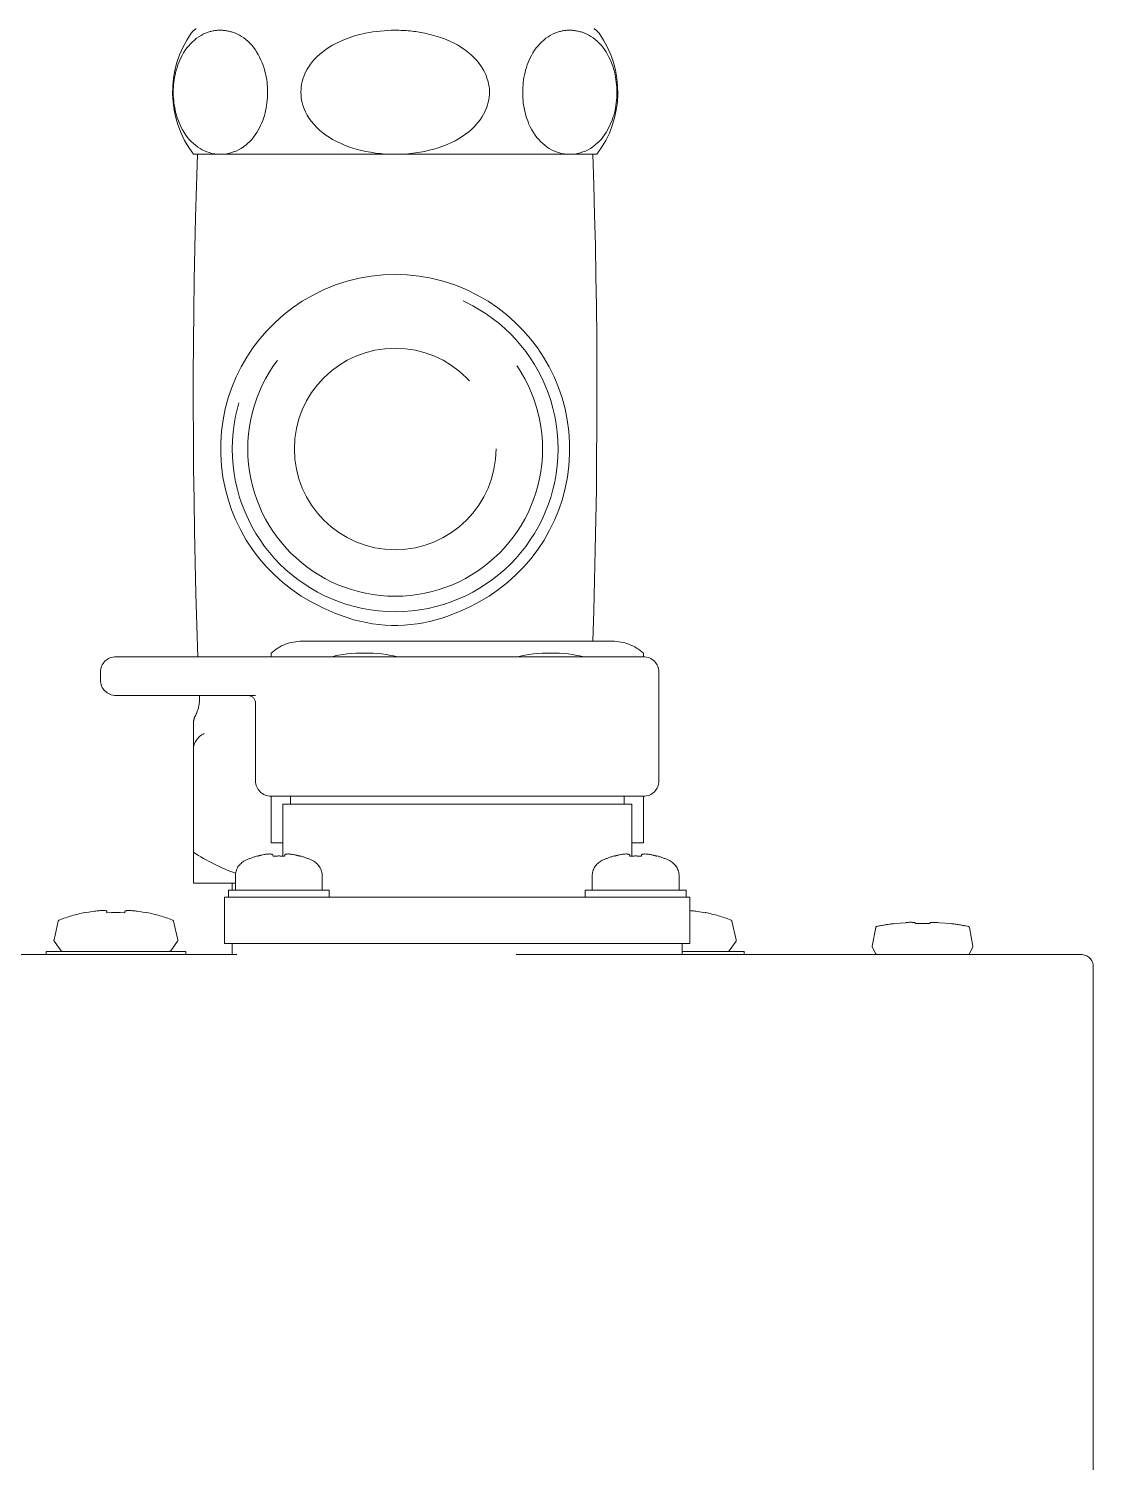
# Model space of a CAD drawing. Units: millimetres at full size. Extents: x -12803 to 120774, y -9413 to 101127.
# Drawn here: x 87507.2 to 87575.8, y 16533.8 to 16626.2 of the extents above; entities that cross this region are included whole.
import ezdxf

# ---------------------------------------------------------------- set-up
doc = ezdxf.new("R2010")
doc.units = ezdxf.units.MM
doc.header["$LTSCALE"] = 30
doc.linetypes.add('DASHED1', pattern=[1.8, 1.2, -0.6])
doc.layers.add('0-0_NoName', color=7, linetype='Continuous')
doc.layers.add('0-4_AIHO33-厨房機器隠れ線', color=7, linetype='DASHED1', lineweight=15)

# ---------------------------------------------------------------- blocks, each defined once
blk = doc.blocks.new('グループ部品-732')
at = {"layer": '0-4_AIHO33-厨房機器隠れ線'}
for p, q in [((87519.53, 16618.11), (87517.79, 16618.11)), ((87542.04, 16618.11), (87543.79, 16618.11)), ((87522.79, 16585.71), (87522.79, 16585.95)), ((87524.79, 16586.71), (87544.79, 16586.71)), ((87546.79, 16585.71), (87546.79, 16585.95)), ((87516.29, 16585.71), (87512.79, 16585.71)), ((87524.19, 16585.71), (87546.79, 16585.71)), ((87511.79, 16584.71), (87511.79, 16584.21)), ((87547.79, 16577.71), (87547.79, 16584.71)), ((87516.29, 16583.21), (87512.79, 16583.21)), ((87520.65, 16583.21), (87516.29, 16583.21)), ((87521.79, 16583.21), (87520.65, 16583.21)), ((87521.79, 16582.71), (87521.79, 16577.71)), ((87517.79, 16579.72), (87517.79, 16581.43)), ((87517.79, 16579.72), (87517.79, 16573.11)), ((87522.79, 16576.71), (87522.79, 16573.71)), ((87522.79, 16576.71), (87546.79, 16576.71)), ((87524.04, 16576.71), (87524.04, 16576.21)), ((87545.54, 16576.21), (87545.54, 16576.71)), ((87546.79, 16576.71), (87546.79, 16573.71)), ((87523.54, 16576.21), (87523.54, 16572.86)), ((87523.54, 16576.21), (87546.04, 16576.21)), ((87546.04, 16572.86), (87546.04, 16576.21)), ((87517.79, 16571.11), (87517.79, 16573.11)), ((87523.54, 16573.71), (87522.79, 16573.71)), ((87546.79, 16573.71), (87546.04, 16573.71)), ((87521.9, 16572.85), (87521.9, 16572.86)), ((87522.92, 16572.85), (87522.91, 16572.92)), ((87523.67, 16572.92), (87523.66, 16572.85)), ((87524.67, 16572.85), (87524.68, 16572.86)), ((87544.9, 16572.85), (87544.9, 16572.86)), ((87545.92, 16572.85), (87545.91, 16572.92)), ((87546.67, 16572.92), (87546.66, 16572.85)), ((87547.67, 16572.85), (87547.68, 16572.86)), ((87520.49, 16571.57), (87520.49, 16570.66)), ((87526.09, 16570.66), (87526.09, 16571.57)), ((87543.49, 16571.57), (87543.49, 16570.66)), ((87549.09, 16570.66), (87549.09, 16571.57)), ((87520.49, 16571.11), (87517.79, 16571.11)), ((87519.79, 16570.21), (87519.79, 16567.21)), ((87520.04, 16570.66), (87520.04, 16570.21)), ((87520.04, 16570.66), (87526.54, 16570.66)), ((87520.29, 16571.11), (87520.29, 16570.66)), ((87526.54, 16570.21), (87526.54, 16570.66)), ((87543.04, 16570.66), (87549.54, 16570.66)), ((87543.04, 16570.66), (87543.04, 16570.21)), ((87546.29, 16570.21), (87549.79, 16570.21)), ((87549.54, 16570.21), (87549.54, 16570.66)), ((87549.79, 16570.21), (87549.79, 16567.21)), ((87510.79, 16569.2), (87511.4, 16569.3)), ((87512.2, 16569.3), (87512.2, 16569.2)), ((87513.37, 16569.2), (87513.37, 16569.3)), ((87514.17, 16569.3), (87514.78, 16569.2)), ((87509.07, 16568.66), (87508.8, 16567.45)), ((87510.79, 16569.2), (87510.78, 16569.21)), ((87514.78, 16569.2), (87514.79, 16569.21)), ((87516.78, 16567.45), (87516.5, 16568.66)), ((87552.78, 16567.45), (87552.5, 16568.66)), ((87562.98, 16568.5), (87563.7, 16568.56)), ((87565.26, 16568.5), (87565.27, 16568.56)), ((87565.87, 16568.56), (87566.59, 16568.5)), ((87561.77, 16568.24), (87561.54, 16567.04)), ((87568.03, 16567.04), (87567.8, 16568.24)), ((87508.29, 16566.71), (87508.29, 16566.51)), ((87508.29, 16566.71), (87517.29, 16566.71)), ((87508.81, 16567.37), (87509.26, 16566.75)), ((87516.32, 16566.75), (87516.76, 16567.37)), ((87517.29, 16566.51), (87517.29, 16566.71)), ((87519.79, 16567.21), (87523.29, 16567.21)), ((87520.29, 16567.21), (87520.29, 16566.51)), ((87549.29, 16567.21), (87549.29, 16566.51)), ((87549.29, 16566.71), (87553.29, 16566.71)), ((87552.32, 16566.75), (87552.76, 16567.37)), ((87553.29, 16566.51), (87553.29, 16566.71)), ((87561.55, 16566.98), (87561.76, 16566.57)), ((87567.81, 16566.57), (87568.02, 16566.98)), ((87376.59, 16566.51), (87574.99, 16566.51)), ((87567.72, 16566.51), (87574.98, 16566.51)), ((87575.79, 16565.71), (87575.79, 16247.31))]:
    blk.add_line(p, q, dxfattribs=at)
for points in [[(87518.57, 16625.92), (87518.42, 16625.85), (87518.28, 16625.78), (87518.13, 16625.69), (87517.99, 16625.59), (87517.85, 16625.48), (87517.71, 16625.35), (87517.59, 16625.24), (87517.48, 16625.11), (87517.37, 16624.97), (87517.26, 16624.82), (87517.15, 16624.66), (87517.06, 16624.48), (87516.98, 16624.34), (87516.91, 16624.19), (87516.85, 16624.04), (87516.79, 16623.88), (87516.73, 16623.71), (87516.68, 16623.53), (87516.64, 16623.38), (87516.6, 16623.23), (87516.57, 16623.07), (87516.55, 16622.91), (87516.53, 16622.75), (87516.51, 16622.59), (87516.5, 16622.42), (87516.49, 16622.25), (87516.49, 16622.08), (87516.49, 16621.91), (87516.5, 16621.74), (87516.52, 16621.58), (87516.53, 16621.42), (87516.55, 16621.27), (87516.58, 16621.12), (87516.61, 16620.97), (87516.64, 16620.83), (87516.68, 16620.69), (87516.74, 16620.47), (87516.82, 16620.26), (87516.9, 16620.06)], [(87522.45, 16623.23), (87522.42, 16623.37), (87522.36, 16623.59), (87522.3, 16623.8), (87522.22, 16624), (87522.14, 16624.19), (87522.05, 16624.38), (87521.96, 16624.55), (87521.86, 16624.72), (87521.76, 16624.87), (87521.65, 16625.01), (87521.54, 16625.15), (87521.42, 16625.28), (87521.29, 16625.4), (87521.16, 16625.51), (87521.03, 16625.62), (87520.89, 16625.71), (87520.76, 16625.79), (87520.63, 16625.85), (87520.49, 16625.92)], [(87530.79, 16626.11), (87530.54, 16626.11), (87530.31, 16626.1), (87530.07, 16626.08), (87529.83, 16626.06), (87529.58, 16626.04), (87529.35, 16626), (87529.12, 16625.96), (87528.87, 16625.92), (87528.51, 16625.83), (87528.17, 16625.74), (87527.83, 16625.63), (87527.49, 16625.5), (87527.24, 16625.39), (87527, 16625.28), (87526.76, 16625.15), (87526.53, 16625.01), (87526.31, 16624.86), (87526.1, 16624.7), (87525.93, 16624.56), (87525.77, 16624.41), (87525.62, 16624.26), (87525.47, 16624.09), (87525.34, 16623.92), (87525.21, 16623.74), (87525.12, 16623.6), (87525.04, 16623.44), (87524.96, 16623.29), (87524.9, 16623.13), (87524.84, 16622.96), (87524.79, 16622.8), (87524.76, 16622.63), (87524.73, 16622.45), (87524.72, 16622.28), (87524.71, 16622.11), (87524.72, 16621.93), (87524.73, 16621.76), (87524.76, 16621.6), (87524.79, 16621.45), (87524.83, 16621.29)], [(87534.8, 16625.16), (87534.56, 16625.29), (87534.26, 16625.43), (87533.96, 16625.55), (87533.65, 16625.66), (87533.34, 16625.76), (87533.03, 16625.84), (87532.7, 16625.92)], [(87541.09, 16625.92), (87540.93, 16625.85), (87540.79, 16625.78), (87540.65, 16625.69), (87540.51, 16625.59), (87540.37, 16625.48), (87540.23, 16625.35), (87540.11, 16625.24), (87540, 16625.11), (87539.88, 16624.97), (87539.78, 16624.82), (87539.67, 16624.66), (87539.57, 16624.48), (87539.5, 16624.34), (87539.43, 16624.19), (87539.36, 16624.04), (87539.3, 16623.88), (87539.25, 16623.71), (87539.19, 16623.53), (87539.16, 16623.38), (87539.12, 16623.23), (87539.09, 16623.07), (87539.06, 16622.91), (87539.04, 16622.75), (87539.03, 16622.59), (87539.01, 16622.42), (87539.01, 16622.25), (87539.01, 16622.08), (87539.01, 16621.91), (87539.02, 16621.74), (87539.03, 16621.58), (87539.05, 16621.42), (87539.07, 16621.27), (87539.1, 16621.12), (87539.12, 16620.97), (87539.16, 16620.83), (87539.19, 16620.69), (87539.26, 16620.47), (87539.33, 16620.26), (87539.41, 16620.06)], [(87544.97, 16623.23), (87544.94, 16623.37), (87544.88, 16623.59), (87544.81, 16623.8), (87544.74, 16624), (87544.66, 16624.19), (87544.57, 16624.38), (87544.48, 16624.55), (87544.38, 16624.72), (87544.28, 16624.87), (87544.17, 16625.01), (87544.06, 16625.15), (87543.94, 16625.28), (87543.81, 16625.4), (87543.68, 16625.51), (87543.55, 16625.62), (87543.41, 16625.71), (87543.28, 16625.79), (87543.14, 16625.85), (87543, 16625.92)], [(87534.42, 16618.87), (87534.65, 16618.98), (87534.88, 16619.11), (87535.11, 16619.25), (87535.32, 16619.4), (87535.53, 16619.56), (87535.73, 16619.74), (87535.88, 16619.88), (87536.02, 16620.03), (87536.15, 16620.18), (87536.27, 16620.34), (87536.38, 16620.51), (87536.49, 16620.69), (87536.56, 16620.84), (87536.63, 16620.99), (87536.69, 16621.15), (87536.75, 16621.31), (87536.79, 16621.47), (87536.82, 16621.63), (87536.85, 16621.8), (87536.86, 16621.97), (87536.86, 16622.14), (87536.86, 16622.31), (87536.84, 16622.48), (87536.81, 16622.64), (87536.78, 16622.8), (87536.73, 16622.95), (87536.68, 16623.1), (87536.63, 16623.25), (87536.56, 16623.39), (87536.49, 16623.53), (87536.36, 16623.75), (87536.21, 16623.96), (87536.05, 16624.16), (87535.88, 16624.34), (87535.68, 16624.53), (87535.47, 16624.7), (87535.25, 16624.87), (87535.03, 16625.02), (87534.8, 16625.16)], [(87519.53, 16618.11), (87519.7, 16618.12), (87519.86, 16618.13), (87520.03, 16618.16), (87520.2, 16618.2), (87520.37, 16618.26), (87520.53, 16618.32), (87520.7, 16618.4), (87520.86, 16618.49), (87521.02, 16618.6), (87521.18, 16618.72), (87521.3, 16618.83), (87521.42, 16618.94), (87521.54, 16619.07), (87521.65, 16619.21), (87521.77, 16619.36), (87521.87, 16619.52), (87521.96, 16619.66), (87522.04, 16619.81), (87522.11, 16619.96), (87522.19, 16620.13), (87522.25, 16620.3), (87522.32, 16620.48), (87522.36, 16620.62), (87522.4, 16620.78), (87522.44, 16620.93), (87522.47, 16621.09), (87522.5, 16621.26), (87522.52, 16621.42), (87522.54, 16621.59), (87522.56, 16621.77), (87522.56, 16621.94), (87522.57, 16622.11), (87522.56, 16622.29), (87522.55, 16622.46), (87522.54, 16622.62), (87522.53, 16622.77), (87522.51, 16622.93), (87522.48, 16623.08), (87522.45, 16623.23)], [(87542.04, 16618.11), (87542.22, 16618.12), (87542.38, 16618.13), (87542.55, 16618.16), (87542.72, 16618.2), (87542.89, 16618.26), (87543.05, 16618.32), (87543.22, 16618.4), (87543.38, 16618.49), (87543.54, 16618.6), (87543.69, 16618.72), (87543.82, 16618.83), (87543.94, 16618.94), (87544.06, 16619.07), (87544.17, 16619.21), (87544.28, 16619.36), (87544.39, 16619.52), (87544.47, 16619.66), (87544.55, 16619.81), (87544.63, 16619.96), (87544.7, 16620.13), (87544.77, 16620.3), (87544.83, 16620.48), (87544.88, 16620.62), (87544.92, 16620.78), (87544.96, 16620.93), (87544.99, 16621.09), (87545.02, 16621.26), (87545.04, 16621.42), (87545.06, 16621.59), (87545.07, 16621.77), (87545.08, 16621.94), (87545.08, 16622.11), (87545.08, 16622.29), (87545.07, 16622.46), (87545.06, 16622.62), (87545.04, 16622.77), (87545.02, 16622.93), (87545, 16623.08), (87544.97, 16623.23)], [(87524.83, 16621.29), (87524.88, 16621.14), (87524.94, 16621), (87525, 16620.85), (87525.12, 16620.63), (87525.25, 16620.42), (87525.4, 16620.22), (87525.56, 16620.03), (87525.73, 16619.84), (87525.92, 16619.67), (87526.12, 16619.5), (87526.32, 16619.35), (87526.54, 16619.21), (87526.76, 16619.07), (87527.01, 16618.94), (87527.26, 16618.82), (87527.53, 16618.7), (87527.79, 16618.6), (87528.06, 16618.51), (87528.34, 16618.43), (87528.61, 16618.36), (87528.89, 16618.3), (87529.2, 16618.24), (87529.52, 16618.19), (87529.84, 16618.16), (87530.15, 16618.13), (87530.46, 16618.12), (87530.79, 16618.11), (87531.13, 16618.12), (87531.44, 16618.13), (87531.77, 16618.16), (87532.1, 16618.2), (87532.4, 16618.24), (87532.7, 16618.3), (87532.99, 16618.37), (87533.28, 16618.44), (87533.57, 16618.53), (87533.86, 16618.63), (87534.14, 16618.74), (87534.42, 16618.87)], [(87516.9, 16620.06), (87516.98, 16619.88), (87517.08, 16619.69), (87517.18, 16619.52), (87517.29, 16619.35), (87517.41, 16619.2), (87517.52, 16619.06), (87517.64, 16618.93), (87517.78, 16618.8), (87517.92, 16618.69), (87518.06, 16618.58), (87518.21, 16618.49), (87518.35, 16618.4), (87518.5, 16618.33), (87518.65, 16618.27), (87518.8, 16618.22), (87518.98, 16618.17), (87519.16, 16618.14), (87519.34, 16618.12), (87519.53, 16618.11)], [(87539.41, 16620.06), (87539.5, 16619.88), (87539.6, 16619.69), (87539.7, 16619.52), (87539.81, 16619.35), (87539.92, 16619.2), (87540.04, 16619.06), (87540.16, 16618.93), (87540.3, 16618.8), (87540.44, 16618.69), (87540.58, 16618.58), (87540.72, 16618.49), (87540.87, 16618.4), (87541.02, 16618.33), (87541.17, 16618.27), (87541.32, 16618.22), (87541.5, 16618.17), (87541.68, 16618.14), (87541.86, 16618.12), (87542.04, 16618.11)], [(87519.53, 16618.11), (87530.79, 16618.11), (87542.04, 16618.11)], [(87525.37, 16589.25), (87525.76, 16589.05), (87526.12, 16588.86), (87526.51, 16588.69), (87526.9, 16588.52), (87527.3, 16588.37), (87527.69, 16588.23), (87528.1, 16588.1), (87528.51, 16588), (87528.92, 16587.91), (87529.33, 16587.83), (87529.74, 16587.78), (87530.15, 16587.75), (87530.56, 16587.73), (87530.97, 16587.73), (87531.38, 16587.75), (87531.79, 16587.78), (87532.2, 16587.83), (87532.61, 16587.9), (87533.01, 16587.98), (87533.4, 16588.08), (87533.79, 16588.2), (87534.18, 16588.33), (87534.56, 16588.47), (87534.94, 16588.63), (87535.32, 16588.8), (87535.68, 16588.98), (87535.93, 16589.11), (87536.2, 16589.25)], [(87526.72, 16585.71), (87526.93, 16585.76), (87527.14, 16585.81), (87527.42, 16585.85), (87527.7, 16585.89), (87527.98, 16585.91), (87528.26, 16585.93), (87528.54, 16585.94), (87528.82, 16585.95), (87529.1, 16585.95), (87529.38, 16585.94), (87529.66, 16585.92), (87529.94, 16585.89), (87530.22, 16585.85), (87530.5, 16585.8), (87530.68, 16585.76), (87530.86, 16585.72)], [(87538.72, 16585.71), (87538.93, 16585.76), (87539.14, 16585.81), (87539.42, 16585.85), (87539.7, 16585.89), (87539.98, 16585.91), (87540.26, 16585.93), (87540.54, 16585.94), (87540.82, 16585.95), (87541.1, 16585.95), (87541.38, 16585.94), (87541.66, 16585.92), (87541.94, 16585.89), (87542.22, 16585.85), (87542.5, 16585.8), (87542.68, 16585.76), (87542.86, 16585.72)], [(87516.29, 16585.71), (87520.65, 16585.71), (87524.19, 16585.71)], [(87522.91, 16572.92), (87522.9, 16572.93), (87522.89, 16572.94), (87522.88, 16572.95), (87522.86, 16572.96), (87522.83, 16572.97), (87522.81, 16572.98), (87522.77, 16572.98), (87522.74, 16572.98), (87522.7, 16572.99), (87522.65, 16572.99), (87522.6, 16572.98), (87522.55, 16572.98), (87522.5, 16572.97), (87522.44, 16572.97), (87522.38, 16572.96), (87522.32, 16572.95), (87522.25, 16572.94), (87522.17, 16572.92)], [(87524.41, 16572.92), (87524.34, 16572.93), (87524.29, 16572.94), (87524.23, 16572.95), (87524.17, 16572.96), (87524.11, 16572.97), (87524.06, 16572.98), (87524.01, 16572.98), (87523.96, 16572.98), (87523.91, 16572.99), (87523.87, 16572.99), (87523.82, 16572.98), (87523.79, 16572.98), (87523.76, 16572.97), (87523.73, 16572.97), (87523.7, 16572.96), (87523.69, 16572.95), (87523.67, 16572.94), (87523.67, 16572.92)], [(87545.91, 16572.92), (87545.9, 16572.93), (87545.89, 16572.94), (87545.88, 16572.95), (87545.86, 16572.96), (87545.83, 16572.97), (87545.81, 16572.98), (87545.77, 16572.98), (87545.74, 16572.98), (87545.7, 16572.99), (87545.65, 16572.99), (87545.6, 16572.98), (87545.55, 16572.98), (87545.5, 16572.97), (87545.44, 16572.97), (87545.38, 16572.96), (87545.32, 16572.95), (87545.25, 16572.94), (87545.17, 16572.92)], [(87547.41, 16572.92), (87547.34, 16572.93), (87547.29, 16572.94), (87547.23, 16572.95), (87547.17, 16572.96), (87547.11, 16572.97), (87547.06, 16572.98), (87547.01, 16572.98), (87546.96, 16572.98), (87546.91, 16572.99), (87546.87, 16572.99), (87546.82, 16572.98), (87546.79, 16572.98), (87546.76, 16572.97), (87546.73, 16572.97), (87546.7, 16572.96), (87546.69, 16572.95), (87546.67, 16572.94), (87546.67, 16572.92)], [(87522.04, 16572.89), (87522.03, 16572.89), (87522.03, 16572.88), (87522.02, 16572.88), (87522.02, 16572.88), (87522.02, 16572.88), (87522.01, 16572.88), (87522.01, 16572.88), (87522.01, 16572.88), (87522, 16572.88), (87522, 16572.88), (87522, 16572.88), (87521.99, 16572.88), (87521.99, 16572.87), (87521.99, 16572.87), (87521.98, 16572.87), (87521.98, 16572.87), (87521.97, 16572.87), (87521.97, 16572.87), (87521.97, 16572.87), (87521.96, 16572.87), (87521.96, 16572.87), (87521.96, 16572.87), (87521.95, 16572.86), (87521.95, 16572.86), (87521.95, 16572.86), (87521.94, 16572.86), (87521.94, 16572.86), (87521.93, 16572.86), (87521.93, 16572.86), (87521.93, 16572.86), (87521.92, 16572.86), (87521.92, 16572.86), (87521.92, 16572.85)], [(87522.18, 16572.92), (87522.17, 16572.92), (87522.17, 16572.92), (87522.17, 16572.92), (87522.16, 16572.92), (87522.16, 16572.92), (87522.16, 16572.92), (87522.15, 16572.92), (87522.15, 16572.91), (87522.15, 16572.91), (87522.14, 16572.91), (87522.14, 16572.91), (87522.13, 16572.91), (87522.13, 16572.91), (87522.13, 16572.91), (87522.12, 16572.91), (87522.12, 16572.91), (87522.12, 16572.91), (87522.11, 16572.91), (87522.11, 16572.9), (87522.11, 16572.9), (87522.1, 16572.9), (87522.1, 16572.9), (87522.09, 16572.9), (87522.09, 16572.9), (87522.09, 16572.9), (87522.08, 16572.9), (87522.08, 16572.9), (87522.08, 16572.9), (87522.07, 16572.9), (87522.07, 16572.9), (87522.06, 16572.89), (87522.06, 16572.89), (87522.06, 16572.89), (87522.05, 16572.89), (87522.05, 16572.89), (87522.05, 16572.89), (87522.04, 16572.89), (87522.04, 16572.89), (87522.04, 16572.89)], [(87524.51, 16572.89), (87524.51, 16572.89), (87524.51, 16572.89), (87524.5, 16572.9), (87524.5, 16572.9), (87524.5, 16572.9), (87524.49, 16572.9), (87524.49, 16572.9), (87524.49, 16572.9), (87524.48, 16572.9), (87524.48, 16572.9), (87524.47, 16572.9), (87524.47, 16572.9), (87524.47, 16572.9), (87524.46, 16572.9), (87524.46, 16572.91), (87524.46, 16572.91), (87524.45, 16572.91), (87524.45, 16572.91), (87524.45, 16572.91), (87524.44, 16572.91), (87524.44, 16572.91), (87524.43, 16572.91), (87524.43, 16572.91), (87524.43, 16572.91), (87524.42, 16572.91), (87524.42, 16572.92), (87524.42, 16572.92), (87524.41, 16572.92), (87524.41, 16572.92), (87524.41, 16572.92), (87524.4, 16572.92), (87524.4, 16572.92), (87524.39, 16572.92)], [(87524.66, 16572.85), (87524.65, 16572.86), (87524.65, 16572.86), (87524.65, 16572.86), (87524.64, 16572.86), (87524.64, 16572.86), (87524.63, 16572.86), (87524.63, 16572.86), (87524.63, 16572.86), (87524.62, 16572.86), (87524.62, 16572.86), (87524.62, 16572.87), (87524.61, 16572.87), (87524.61, 16572.87), (87524.61, 16572.87), (87524.6, 16572.87), (87524.6, 16572.87), (87524.59, 16572.87), (87524.59, 16572.87), (87524.59, 16572.87), (87524.58, 16572.87), (87524.58, 16572.88), (87524.58, 16572.88), (87524.57, 16572.88), (87524.57, 16572.88), (87524.57, 16572.88), (87524.56, 16572.88), (87524.56, 16572.88), (87524.55, 16572.88), (87524.55, 16572.88), (87524.55, 16572.88), (87524.54, 16572.88), (87524.54, 16572.89), (87524.54, 16572.89), (87524.53, 16572.89), (87524.53, 16572.89), (87524.53, 16572.89), (87524.52, 16572.89), (87524.52, 16572.89), (87524.51, 16572.89)], [(87545.04, 16572.89), (87545.03, 16572.89), (87545.03, 16572.88), (87545.02, 16572.88), (87545.02, 16572.88), (87545.02, 16572.88), (87545.01, 16572.88), (87545.01, 16572.88), (87545.01, 16572.88), (87545, 16572.88), (87545, 16572.88), (87545, 16572.88), (87544.99, 16572.88), (87544.99, 16572.87), (87544.99, 16572.87), (87544.98, 16572.87), (87544.98, 16572.87), (87544.97, 16572.87), (87544.97, 16572.87), (87544.97, 16572.87), (87544.96, 16572.87), (87544.96, 16572.87), (87544.96, 16572.87), (87544.95, 16572.86), (87544.95, 16572.86), (87544.95, 16572.86), (87544.94, 16572.86), (87544.94, 16572.86), (87544.93, 16572.86), (87544.93, 16572.86), (87544.93, 16572.86), (87544.92, 16572.86), (87544.92, 16572.86), (87544.92, 16572.85)], [(87545.18, 16572.92), (87545.17, 16572.92), (87545.17, 16572.92), (87545.17, 16572.92), (87545.16, 16572.92), (87545.16, 16572.92), (87545.16, 16572.92), (87545.15, 16572.92), (87545.15, 16572.91), (87545.15, 16572.91), (87545.14, 16572.91), (87545.14, 16572.91), (87545.13, 16572.91), (87545.13, 16572.91), (87545.13, 16572.91), (87545.12, 16572.91), (87545.12, 16572.91), (87545.12, 16572.91), (87545.11, 16572.91), (87545.11, 16572.9), (87545.11, 16572.9), (87545.1, 16572.9), (87545.1, 16572.9), (87545.09, 16572.9), (87545.09, 16572.9), (87545.09, 16572.9), (87545.08, 16572.9), (87545.08, 16572.9), (87545.08, 16572.9), (87545.07, 16572.9), (87545.07, 16572.9), (87545.06, 16572.89), (87545.06, 16572.89), (87545.06, 16572.89), (87545.05, 16572.89), (87545.05, 16572.89), (87545.05, 16572.89), (87545.04, 16572.89), (87545.04, 16572.89), (87545.04, 16572.89)], [(87547.51, 16572.89), (87547.51, 16572.89), (87547.51, 16572.89), (87547.5, 16572.9), (87547.5, 16572.9), (87547.5, 16572.9), (87547.49, 16572.9), (87547.49, 16572.9), (87547.49, 16572.9), (87547.48, 16572.9), (87547.48, 16572.9), (87547.47, 16572.9), (87547.47, 16572.9), (87547.47, 16572.9), (87547.46, 16572.9), (87547.46, 16572.91), (87547.46, 16572.91), (87547.45, 16572.91), (87547.45, 16572.91), (87547.45, 16572.91), (87547.44, 16572.91), (87547.44, 16572.91), (87547.43, 16572.91), (87547.43, 16572.91), (87547.43, 16572.91), (87547.42, 16572.91), (87547.42, 16572.92), (87547.42, 16572.92), (87547.41, 16572.92), (87547.41, 16572.92), (87547.41, 16572.92), (87547.4, 16572.92), (87547.4, 16572.92), (87547.39, 16572.92)], [(87547.66, 16572.85), (87547.65, 16572.86), (87547.65, 16572.86), (87547.65, 16572.86), (87547.64, 16572.86), (87547.64, 16572.86), (87547.63, 16572.86), (87547.63, 16572.86), (87547.63, 16572.86), (87547.62, 16572.86), (87547.62, 16572.86), (87547.62, 16572.87), (87547.61, 16572.87), (87547.61, 16572.87), (87547.61, 16572.87), (87547.6, 16572.87), (87547.6, 16572.87), (87547.59, 16572.87), (87547.59, 16572.87), (87547.59, 16572.87), (87547.58, 16572.87), (87547.58, 16572.88), (87547.58, 16572.88), (87547.57, 16572.88), (87547.57, 16572.88), (87547.57, 16572.88), (87547.56, 16572.88), (87547.56, 16572.88), (87547.55, 16572.88), (87547.55, 16572.88), (87547.55, 16572.88), (87547.54, 16572.88), (87547.54, 16572.89), (87547.54, 16572.89), (87547.53, 16572.89), (87547.53, 16572.89), (87547.53, 16572.89), (87547.52, 16572.89), (87547.52, 16572.89), (87547.51, 16572.89)], [(87519.79, 16570.21), (87523.29, 16570.21), (87546.29, 16570.21)], [(87512.2, 16569.3), (87512.19, 16569.32), (87512.17, 16569.32), (87512.15, 16569.33), (87512.13, 16569.33), (87512.1, 16569.34), (87512.06, 16569.34), (87512.02, 16569.34), (87511.98, 16569.34), (87511.93, 16569.34), (87511.88, 16569.34), (87511.83, 16569.34), (87511.77, 16569.34), (87511.71, 16569.33), (87511.64, 16569.33), (87511.58, 16569.32), (87511.49, 16569.31), (87511.4, 16569.3)], [(87514.17, 16569.3), (87514.1, 16569.31), (87514.04, 16569.32), (87513.97, 16569.32), (87513.91, 16569.33), (87513.85, 16569.33), (87513.79, 16569.34), (87513.73, 16569.34), (87513.68, 16569.34), (87513.63, 16569.34), (87513.58, 16569.34), (87513.54, 16569.34), (87513.5, 16569.34), (87513.47, 16569.34), (87513.44, 16569.33), (87513.41, 16569.33), (87513.4, 16569.32), (87513.37, 16569.3)], [(87550.17, 16569.3), (87550.1, 16569.31), (87550.04, 16569.32), (87549.97, 16569.32), (87549.91, 16569.33), (87549.85, 16569.33), (87549.79, 16569.34), (87549.79, 16569.34), (87549.79, 16569.34)], [(87550.17, 16569.3), (87550.78, 16569.2), (87550.79, 16569.21)], [(87512.2, 16569.2), (87512.51, 16569.21), (87512.79, 16569.21), (87513.07, 16569.21), (87513.37, 16569.2)], [(87564.3, 16568.56), (87564.31, 16568.5), (87565.26, 16568.5)], [(87565.87, 16568.56), (87565.76, 16568.57), (87565.67, 16568.58), (87565.58, 16568.58), (87565.49, 16568.58), (87565.42, 16568.58), (87565.36, 16568.58), (87565.32, 16568.58), (87565.29, 16568.57), (87565.27, 16568.56)], [(87523.29, 16567.21), (87546.29, 16567.21), (87549.79, 16567.21)]]:
    blk.add_lwpolyline(points, dxfattribs=at)
for radius in [10.5, 9.5, 6.5]:
    blk.add_circle((87530.79, 16599.11), radius, dxfattribs=at)
for centre, radius, start, end in [((87523.04, 16622.11), 6.601, 144.7624, 217.29908), ((87518.46, 16625.34), 1, 119.25366, 144.7624), ((87519.53, 16623.6), 2.513, 90.09175, 112.50945), ((87519.52, 16623.58), 2.529, 67.56151, 89.83729), ((87530.81, 16616.7), 9.41, 78.42083, 90.16759), ((87542.05, 16623.6), 2.513, 90.09175, 112.50945), ((87542.04, 16623.58), 2.529, 67.56151, 89.83729), ((87543.11, 16625.34), 1, 35.2376, 60.74634), ((87538.54, 16622.11), 6.601, 322.70092, 35.2376), ((87984.59, 16602.47), 466.814, 178.07996, 182.05747), ((87076.98, 16602.47), 466.814, 358.06534, 1.92004), ((87530.79, 16599.11), 11.25, 57.80802, 122.19198), ((87530.79, 16599.11), 11.25, 122.19198, 241.23936), ((87530.79, 16599.11), 11.25, 298.76064, 57.80802), ((87524.79, 16583.71), 3, 90, 131.81005), ((87544.79, 16583.71), 3, 48.19162, 90), ((87512.79, 16584.71), 1, 90, 180), ((87546.79, 16584.71), 1, 0, 90), ((87512.79, 16584.21), 1, 180, 270), ((87984.59, 16602.47), 466.814, 182.36454, 182.37655), ((87521.29, 16582.71), 0.5, 0, 90), ((87515.78, 16583.01), 2.403, 331.9808, 2.37655), ((87518.79, 16581.43), 1, 152.93136, 180.00118), ((87518.93, 16579.69), 1.149, 112.65057, 178.63176), ((87522.79, 16577.71), 1, 180, 270), ((87546.79, 16577.71), 1, 270, 0), ((87524.37, 16582.93), 11.824, 236.18353, 250.89075), ((87521.59, 16571.57), 1.1, 115.84241, 180), ((87523.29, 16568.06), 5, 106.14604, 115.84241), ((87523.29, 16567.29), 5.571, 86.20281, 93.79719), ((87523.29, 16568.06), 5, 64.15759, 73.85396), ((87524.99, 16571.57), 1.1, 0, 64.15759), ((87544.59, 16571.57), 1.1, 115.84241, 180), ((87546.29, 16568.06), 5, 106.14604, 115.84241), ((87546.29, 16567.29), 5.571, 86.20281, 93.79719), ((87546.29, 16568.06), 5, 64.15759, 73.85396), ((87547.99, 16571.57), 1.1, 0, 64.15759), ((87509.17, 16568.64), 0.1, 111.2621, 167.00538), ((87512.76, 16559.41), 10, 101.41016, 111.2621), ((87512.81, 16559.41), 10, 68.7379, 78.58976), ((87516.4, 16568.64), 0.1, 12.99462, 68.7379), ((87548.81, 16559.41), 10, 68.7379, 78.58976), ((87552.4, 16568.64), 0.1, 12.99462, 68.7379), ((87564.77, 16553.61), 15, 96.85086, 101.22112), ((87564, 16565.78), 2.805, 83.89114, 96.10886), ((87564.8, 16553.61), 15, 78.77888, 83.14912), ((87508.89, 16567.43), 0.1, 167.00538, 215.53768), ((87516.68, 16567.43), 0.1, 324.46232, 12.99462), ((87552.68, 16567.43), 0.1, 324.46232, 12.99462), ((87561.87, 16568.23), 0.1, 101.22112, 169.11447), ((87567.7, 16568.23), 0.1, 10.88553, 78.77888), ((87509.34, 16566.81), 0.1, 215.53768, 270), ((87516.23, 16566.81), 0.1, 270, 324.46232), ((87552.23, 16566.81), 0.1, 270, 324.46232), ((87561.64, 16567.02), 0.1, 169.11447, 206.56505), ((87561.85, 16566.61), 0.1, 206.56505, 270), ((87567.72, 16566.61), 0.1, 270, 333.43495), ((87567.93, 16567.02), 0.1, 333.43495, 10.88553), ((87574.99, 16565.71), 0.8, 0, 90)]:
    blk.add_arc(centre, radius, start, end, dxfattribs=at)
blk = doc.blocks.new('グループ部品-763')
at = {"layer": '0-4_AIHO33-厨房機器隠れ線'}
for p, q in [((87519.53, 16618.11), (87517.79, 16618.11)), ((87542.04, 16618.11), (87543.79, 16618.11)), ((87522.79, 16585.71), (87522.79, 16585.95)), ((87524.79, 16586.71), (87544.79, 16586.71)), ((87546.79, 16585.71), (87546.79, 16585.95)), ((87516.29, 16585.71), (87512.79, 16585.71)), ((87524.19, 16585.71), (87546.79, 16585.71)), ((87511.79, 16584.71), (87511.79, 16584.21)), ((87547.79, 16577.71), (87547.79, 16584.71)), ((87516.29, 16583.21), (87512.79, 16583.21)), ((87520.65, 16583.21), (87516.29, 16583.21)), ((87521.79, 16583.21), (87520.65, 16583.21)), ((87521.79, 16582.71), (87521.79, 16577.71)), ((87517.79, 16579.72), (87517.79, 16581.43)), ((87517.79, 16579.72), (87517.79, 16573.11)), ((87522.79, 16576.71), (87522.79, 16573.71)), ((87522.79, 16576.71), (87546.79, 16576.71)), ((87524.04, 16576.71), (87524.04, 16576.21)), ((87545.54, 16576.21), (87545.54, 16576.71)), ((87546.79, 16576.71), (87546.79, 16573.71)), ((87523.54, 16576.21), (87523.54, 16572.86)), ((87523.54, 16576.21), (87546.04, 16576.21)), ((87546.04, 16572.86), (87546.04, 16576.21)), ((87517.79, 16571.11), (87517.79, 16573.11)), ((87523.54, 16573.71), (87522.79, 16573.71)), ((87546.79, 16573.71), (87546.04, 16573.71)), ((87521.9, 16572.85), (87521.9, 16572.86)), ((87522.92, 16572.85), (87522.91, 16572.92)), ((87523.67, 16572.92), (87523.66, 16572.85)), ((87524.67, 16572.85), (87524.68, 16572.86)), ((87544.9, 16572.85), (87544.9, 16572.86)), ((87545.92, 16572.85), (87545.91, 16572.92)), ((87546.67, 16572.92), (87546.66, 16572.85)), ((87547.67, 16572.85), (87547.68, 16572.86)), ((87520.49, 16571.57), (87520.49, 16570.66)), ((87526.09, 16570.66), (87526.09, 16571.57)), ((87543.49, 16571.57), (87543.49, 16570.66)), ((87549.09, 16570.66), (87549.09, 16571.57)), ((87520.49, 16571.11), (87517.79, 16571.11)), ((87519.79, 16570.21), (87519.79, 16567.21)), ((87520.04, 16570.66), (87520.04, 16570.21)), ((87520.04, 16570.66), (87526.54, 16570.66)), ((87520.29, 16571.11), (87520.29, 16570.66)), ((87526.54, 16570.21), (87526.54, 16570.66)), ((87543.04, 16570.66), (87549.54, 16570.66)), ((87543.04, 16570.66), (87543.04, 16570.21)), ((87546.29, 16570.21), (87549.79, 16570.21)), ((87549.54, 16570.21), (87549.54, 16570.66)), ((87549.79, 16570.21), (87549.79, 16567.21)), ((87510.79, 16569.2), (87511.4, 16569.3)), ((87512.2, 16569.3), (87512.2, 16569.2)), ((87513.37, 16569.2), (87513.37, 16569.3)), ((87514.17, 16569.3), (87514.78, 16569.2)), ((87509.07, 16568.66), (87508.8, 16567.45)), ((87510.79, 16569.2), (87510.78, 16569.21)), ((87514.78, 16569.2), (87514.79, 16569.21)), ((87516.78, 16567.45), (87516.5, 16568.66)), ((87552.78, 16567.45), (87552.5, 16568.66)), ((87562.98, 16568.5), (87563.7, 16568.56)), ((87565.26, 16568.5), (87565.27, 16568.56)), ((87565.87, 16568.56), (87566.59, 16568.5)), ((87561.77, 16568.24), (87561.54, 16567.04)), ((87568.03, 16567.04), (87567.8, 16568.24)), ((87508.29, 16566.71), (87508.29, 16566.51)), ((87508.29, 16566.71), (87517.29, 16566.71)), ((87508.81, 16567.37), (87509.26, 16566.75)), ((87516.32, 16566.75), (87516.76, 16567.37)), ((87517.29, 16566.51), (87517.29, 16566.71)), ((87519.79, 16567.21), (87523.29, 16567.21)), ((87520.29, 16567.21), (87520.29, 16566.51)), ((87549.29, 16567.21), (87549.29, 16566.51)), ((87549.29, 16566.71), (87553.29, 16566.71)), ((87552.32, 16566.75), (87552.76, 16567.37)), ((87553.29, 16566.51), (87553.29, 16566.71)), ((87561.55, 16566.98), (87561.76, 16566.57)), ((87567.81, 16566.57), (87568.02, 16566.98)), ((87376.59, 16566.51), (87574.99, 16566.51)), ((87567.72, 16566.51), (87574.98, 16566.51)), ((87575.79, 16565.71), (87575.79, 16247.31))]:
    blk.add_line(p, q, dxfattribs=at)
for points in [[(87518.57, 16625.92), (87518.42, 16625.85), (87518.28, 16625.78), (87518.13, 16625.69), (87517.99, 16625.59), (87517.85, 16625.48), (87517.71, 16625.35), (87517.59, 16625.24), (87517.48, 16625.11), (87517.37, 16624.97), (87517.26, 16624.82), (87517.15, 16624.66), (87517.06, 16624.48), (87516.98, 16624.34), (87516.91, 16624.19), (87516.85, 16624.04), (87516.79, 16623.88), (87516.73, 16623.71), (87516.68, 16623.53), (87516.64, 16623.38), (87516.6, 16623.23), (87516.57, 16623.07), (87516.55, 16622.91), (87516.53, 16622.75), (87516.51, 16622.59), (87516.5, 16622.42), (87516.49, 16622.25), (87516.49, 16622.08), (87516.49, 16621.91), (87516.5, 16621.74), (87516.52, 16621.58), (87516.53, 16621.42), (87516.55, 16621.27), (87516.58, 16621.12), (87516.61, 16620.97), (87516.64, 16620.83), (87516.68, 16620.69), (87516.74, 16620.47), (87516.82, 16620.26), (87516.9, 16620.06)], [(87522.45, 16623.23), (87522.42, 16623.37), (87522.36, 16623.59), (87522.3, 16623.8), (87522.22, 16624), (87522.14, 16624.19), (87522.05, 16624.38), (87521.96, 16624.55), (87521.86, 16624.72), (87521.76, 16624.87), (87521.65, 16625.01), (87521.54, 16625.15), (87521.42, 16625.28), (87521.29, 16625.4), (87521.16, 16625.51), (87521.03, 16625.62), (87520.89, 16625.71), (87520.76, 16625.79), (87520.63, 16625.85), (87520.49, 16625.92)], [(87530.79, 16626.11), (87530.54, 16626.11), (87530.31, 16626.1), (87530.07, 16626.08), (87529.83, 16626.06), (87529.58, 16626.04), (87529.35, 16626), (87529.12, 16625.96), (87528.87, 16625.92), (87528.51, 16625.83), (87528.17, 16625.74), (87527.83, 16625.63), (87527.49, 16625.5), (87527.24, 16625.39), (87527, 16625.28), (87526.76, 16625.15), (87526.53, 16625.01), (87526.31, 16624.86), (87526.1, 16624.7), (87525.93, 16624.56), (87525.77, 16624.41), (87525.62, 16624.26), (87525.47, 16624.09), (87525.34, 16623.92), (87525.21, 16623.74), (87525.12, 16623.6), (87525.04, 16623.44), (87524.96, 16623.29), (87524.9, 16623.13), (87524.84, 16622.96), (87524.79, 16622.8), (87524.76, 16622.63), (87524.73, 16622.45), (87524.72, 16622.28), (87524.71, 16622.11), (87524.72, 16621.93), (87524.73, 16621.76), (87524.76, 16621.6), (87524.79, 16621.45), (87524.83, 16621.29)], [(87534.8, 16625.16), (87534.56, 16625.29), (87534.26, 16625.43), (87533.96, 16625.55), (87533.65, 16625.66), (87533.34, 16625.76), (87533.03, 16625.84), (87532.7, 16625.92)], [(87541.09, 16625.92), (87540.93, 16625.85), (87540.79, 16625.78), (87540.65, 16625.69), (87540.51, 16625.59), (87540.37, 16625.48), (87540.23, 16625.35), (87540.11, 16625.24), (87540, 16625.11), (87539.88, 16624.97), (87539.78, 16624.82), (87539.67, 16624.66), (87539.57, 16624.48), (87539.5, 16624.34), (87539.43, 16624.19), (87539.36, 16624.04), (87539.3, 16623.88), (87539.25, 16623.71), (87539.19, 16623.53), (87539.16, 16623.38), (87539.12, 16623.23), (87539.09, 16623.07), (87539.06, 16622.91), (87539.04, 16622.75), (87539.03, 16622.59), (87539.01, 16622.42), (87539.01, 16622.25), (87539.01, 16622.08), (87539.01, 16621.91), (87539.02, 16621.74), (87539.03, 16621.58), (87539.05, 16621.42), (87539.07, 16621.27), (87539.1, 16621.12), (87539.12, 16620.97), (87539.16, 16620.83), (87539.19, 16620.69), (87539.26, 16620.47), (87539.33, 16620.26), (87539.41, 16620.06)], [(87544.97, 16623.23), (87544.94, 16623.37), (87544.88, 16623.59), (87544.81, 16623.8), (87544.74, 16624), (87544.66, 16624.19), (87544.57, 16624.38), (87544.48, 16624.55), (87544.38, 16624.72), (87544.28, 16624.87), (87544.17, 16625.01), (87544.06, 16625.15), (87543.94, 16625.28), (87543.81, 16625.4), (87543.68, 16625.51), (87543.55, 16625.62), (87543.41, 16625.71), (87543.28, 16625.79), (87543.14, 16625.85), (87543, 16625.92)], [(87534.42, 16618.87), (87534.65, 16618.98), (87534.88, 16619.11), (87535.11, 16619.25), (87535.32, 16619.4), (87535.53, 16619.56), (87535.73, 16619.74), (87535.88, 16619.88), (87536.02, 16620.03), (87536.15, 16620.18), (87536.27, 16620.34), (87536.38, 16620.51), (87536.49, 16620.69), (87536.56, 16620.84), (87536.63, 16620.99), (87536.69, 16621.15), (87536.75, 16621.31), (87536.79, 16621.47), (87536.82, 16621.63), (87536.85, 16621.8), (87536.86, 16621.97), (87536.86, 16622.14), (87536.86, 16622.31), (87536.84, 16622.48), (87536.81, 16622.64), (87536.78, 16622.8), (87536.73, 16622.95), (87536.68, 16623.1), (87536.63, 16623.25), (87536.56, 16623.39), (87536.49, 16623.53), (87536.36, 16623.75), (87536.21, 16623.96), (87536.05, 16624.16), (87535.88, 16624.34), (87535.68, 16624.53), (87535.47, 16624.7), (87535.25, 16624.87), (87535.03, 16625.02), (87534.8, 16625.16)], [(87519.53, 16618.11), (87519.7, 16618.12), (87519.86, 16618.13), (87520.03, 16618.16), (87520.2, 16618.2), (87520.37, 16618.26), (87520.53, 16618.32), (87520.7, 16618.4), (87520.86, 16618.49), (87521.02, 16618.6), (87521.18, 16618.72), (87521.3, 16618.83), (87521.42, 16618.94), (87521.54, 16619.07), (87521.65, 16619.21), (87521.77, 16619.36), (87521.87, 16619.52), (87521.96, 16619.66), (87522.04, 16619.81), (87522.11, 16619.96), (87522.19, 16620.13), (87522.25, 16620.3), (87522.32, 16620.48), (87522.36, 16620.62), (87522.4, 16620.78), (87522.44, 16620.93), (87522.47, 16621.09), (87522.5, 16621.26), (87522.52, 16621.42), (87522.54, 16621.59), (87522.56, 16621.77), (87522.56, 16621.94), (87522.57, 16622.11), (87522.56, 16622.29), (87522.55, 16622.46), (87522.54, 16622.62), (87522.53, 16622.77), (87522.51, 16622.93), (87522.48, 16623.08), (87522.45, 16623.23)], [(87542.04, 16618.11), (87542.22, 16618.12), (87542.38, 16618.13), (87542.55, 16618.16), (87542.72, 16618.2), (87542.89, 16618.26), (87543.05, 16618.32), (87543.22, 16618.4), (87543.38, 16618.49), (87543.54, 16618.6), (87543.69, 16618.72), (87543.82, 16618.83), (87543.94, 16618.94), (87544.06, 16619.07), (87544.17, 16619.21), (87544.28, 16619.36), (87544.39, 16619.52), (87544.47, 16619.66), (87544.55, 16619.81), (87544.63, 16619.96), (87544.7, 16620.13), (87544.77, 16620.3), (87544.83, 16620.48), (87544.88, 16620.62), (87544.92, 16620.78), (87544.96, 16620.93), (87544.99, 16621.09), (87545.02, 16621.26), (87545.04, 16621.42), (87545.06, 16621.59), (87545.07, 16621.77), (87545.08, 16621.94), (87545.08, 16622.11), (87545.08, 16622.29), (87545.07, 16622.46), (87545.06, 16622.62), (87545.04, 16622.77), (87545.02, 16622.93), (87545, 16623.08), (87544.97, 16623.23)], [(87524.83, 16621.29), (87524.88, 16621.14), (87524.94, 16621), (87525, 16620.85), (87525.12, 16620.63), (87525.25, 16620.42), (87525.4, 16620.22), (87525.56, 16620.03), (87525.73, 16619.84), (87525.92, 16619.67), (87526.12, 16619.5), (87526.32, 16619.35), (87526.54, 16619.21), (87526.76, 16619.07), (87527.01, 16618.94), (87527.26, 16618.82), (87527.53, 16618.7), (87527.79, 16618.6), (87528.06, 16618.51), (87528.34, 16618.43), (87528.61, 16618.36), (87528.89, 16618.3), (87529.2, 16618.24), (87529.52, 16618.19), (87529.84, 16618.16), (87530.15, 16618.13), (87530.46, 16618.12), (87530.79, 16618.11), (87531.13, 16618.12), (87531.44, 16618.13), (87531.77, 16618.16), (87532.1, 16618.2), (87532.4, 16618.24), (87532.7, 16618.3), (87532.99, 16618.37), (87533.28, 16618.44), (87533.57, 16618.53), (87533.86, 16618.63), (87534.14, 16618.74), (87534.42, 16618.87)], [(87516.9, 16620.06), (87516.98, 16619.88), (87517.08, 16619.69), (87517.18, 16619.52), (87517.29, 16619.35), (87517.41, 16619.2), (87517.52, 16619.06), (87517.64, 16618.93), (87517.78, 16618.8), (87517.92, 16618.69), (87518.06, 16618.58), (87518.21, 16618.49), (87518.35, 16618.4), (87518.5, 16618.33), (87518.65, 16618.27), (87518.8, 16618.22), (87518.98, 16618.17), (87519.16, 16618.14), (87519.34, 16618.12), (87519.53, 16618.11)], [(87539.41, 16620.06), (87539.5, 16619.88), (87539.6, 16619.69), (87539.7, 16619.52), (87539.81, 16619.35), (87539.92, 16619.2), (87540.04, 16619.06), (87540.16, 16618.93), (87540.3, 16618.8), (87540.44, 16618.69), (87540.58, 16618.58), (87540.72, 16618.49), (87540.87, 16618.4), (87541.02, 16618.33), (87541.17, 16618.27), (87541.32, 16618.22), (87541.5, 16618.17), (87541.68, 16618.14), (87541.86, 16618.12), (87542.04, 16618.11)], [(87519.53, 16618.11), (87530.79, 16618.11), (87542.04, 16618.11)], [(87525.37, 16589.25), (87525.76, 16589.05), (87526.12, 16588.86), (87526.51, 16588.69), (87526.9, 16588.52), (87527.3, 16588.37), (87527.69, 16588.23), (87528.1, 16588.1), (87528.51, 16588), (87528.92, 16587.91), (87529.33, 16587.83), (87529.74, 16587.78), (87530.15, 16587.75), (87530.56, 16587.73), (87530.97, 16587.73), (87531.38, 16587.75), (87531.79, 16587.78), (87532.2, 16587.83), (87532.61, 16587.9), (87533.01, 16587.98), (87533.4, 16588.08), (87533.79, 16588.2), (87534.18, 16588.33), (87534.56, 16588.47), (87534.94, 16588.63), (87535.32, 16588.8), (87535.68, 16588.98), (87535.93, 16589.11), (87536.2, 16589.25)], [(87526.72, 16585.71), (87526.93, 16585.76), (87527.14, 16585.81), (87527.42, 16585.85), (87527.7, 16585.89), (87527.98, 16585.91), (87528.26, 16585.93), (87528.54, 16585.94), (87528.82, 16585.95), (87529.1, 16585.95), (87529.38, 16585.94), (87529.66, 16585.92), (87529.94, 16585.89), (87530.22, 16585.85), (87530.5, 16585.8), (87530.68, 16585.76), (87530.86, 16585.72)], [(87538.72, 16585.71), (87538.93, 16585.76), (87539.14, 16585.81), (87539.42, 16585.85), (87539.7, 16585.89), (87539.98, 16585.91), (87540.26, 16585.93), (87540.54, 16585.94), (87540.82, 16585.95), (87541.1, 16585.95), (87541.38, 16585.94), (87541.66, 16585.92), (87541.94, 16585.89), (87542.22, 16585.85), (87542.5, 16585.8), (87542.68, 16585.76), (87542.86, 16585.72)], [(87516.29, 16585.71), (87520.65, 16585.71), (87524.19, 16585.71)], [(87522.91, 16572.92), (87522.9, 16572.93), (87522.89, 16572.94), (87522.88, 16572.95), (87522.86, 16572.96), (87522.83, 16572.97), (87522.81, 16572.98), (87522.77, 16572.98), (87522.74, 16572.98), (87522.7, 16572.99), (87522.65, 16572.99), (87522.6, 16572.98), (87522.55, 16572.98), (87522.5, 16572.97), (87522.44, 16572.97), (87522.38, 16572.96), (87522.32, 16572.95), (87522.25, 16572.94), (87522.17, 16572.92)], [(87524.41, 16572.92), (87524.34, 16572.93), (87524.29, 16572.94), (87524.23, 16572.95), (87524.17, 16572.96), (87524.11, 16572.97), (87524.06, 16572.98), (87524.01, 16572.98), (87523.96, 16572.98), (87523.91, 16572.99), (87523.87, 16572.99), (87523.82, 16572.98), (87523.79, 16572.98), (87523.76, 16572.97), (87523.73, 16572.97), (87523.7, 16572.96), (87523.69, 16572.95), (87523.67, 16572.94), (87523.67, 16572.92)], [(87545.91, 16572.92), (87545.9, 16572.93), (87545.89, 16572.94), (87545.88, 16572.95), (87545.86, 16572.96), (87545.83, 16572.97), (87545.81, 16572.98), (87545.77, 16572.98), (87545.74, 16572.98), (87545.7, 16572.99), (87545.65, 16572.99), (87545.6, 16572.98), (87545.55, 16572.98), (87545.5, 16572.97), (87545.44, 16572.97), (87545.38, 16572.96), (87545.32, 16572.95), (87545.25, 16572.94), (87545.17, 16572.92)], [(87547.41, 16572.92), (87547.34, 16572.93), (87547.29, 16572.94), (87547.23, 16572.95), (87547.17, 16572.96), (87547.11, 16572.97), (87547.06, 16572.98), (87547.01, 16572.98), (87546.96, 16572.98), (87546.91, 16572.99), (87546.87, 16572.99), (87546.82, 16572.98), (87546.79, 16572.98), (87546.76, 16572.97), (87546.73, 16572.97), (87546.7, 16572.96), (87546.69, 16572.95), (87546.67, 16572.94), (87546.67, 16572.92)], [(87522.04, 16572.89), (87522.03, 16572.89), (87522.03, 16572.88), (87522.02, 16572.88), (87522.02, 16572.88), (87522.02, 16572.88), (87522.01, 16572.88), (87522.01, 16572.88), (87522.01, 16572.88), (87522, 16572.88), (87522, 16572.88), (87522, 16572.88), (87521.99, 16572.88), (87521.99, 16572.87), (87521.99, 16572.87), (87521.98, 16572.87), (87521.98, 16572.87), (87521.97, 16572.87), (87521.97, 16572.87), (87521.97, 16572.87), (87521.96, 16572.87), (87521.96, 16572.87), (87521.96, 16572.87), (87521.95, 16572.86), (87521.95, 16572.86), (87521.95, 16572.86), (87521.94, 16572.86), (87521.94, 16572.86), (87521.93, 16572.86), (87521.93, 16572.86), (87521.93, 16572.86), (87521.92, 16572.86), (87521.92, 16572.86), (87521.92, 16572.85)], [(87522.18, 16572.92), (87522.17, 16572.92), (87522.17, 16572.92), (87522.17, 16572.92), (87522.16, 16572.92), (87522.16, 16572.92), (87522.16, 16572.92), (87522.15, 16572.92), (87522.15, 16572.91), (87522.15, 16572.91), (87522.14, 16572.91), (87522.14, 16572.91), (87522.13, 16572.91), (87522.13, 16572.91), (87522.13, 16572.91), (87522.12, 16572.91), (87522.12, 16572.91), (87522.12, 16572.91), (87522.11, 16572.91), (87522.11, 16572.9), (87522.11, 16572.9), (87522.1, 16572.9), (87522.1, 16572.9), (87522.09, 16572.9), (87522.09, 16572.9), (87522.09, 16572.9), (87522.08, 16572.9), (87522.08, 16572.9), (87522.08, 16572.9), (87522.07, 16572.9), (87522.07, 16572.9), (87522.06, 16572.89), (87522.06, 16572.89), (87522.06, 16572.89), (87522.05, 16572.89), (87522.05, 16572.89), (87522.05, 16572.89), (87522.04, 16572.89), (87522.04, 16572.89), (87522.04, 16572.89)], [(87524.51, 16572.89), (87524.51, 16572.89), (87524.51, 16572.89), (87524.5, 16572.9), (87524.5, 16572.9), (87524.5, 16572.9), (87524.49, 16572.9), (87524.49, 16572.9), (87524.49, 16572.9), (87524.48, 16572.9), (87524.48, 16572.9), (87524.47, 16572.9), (87524.47, 16572.9), (87524.47, 16572.9), (87524.46, 16572.9), (87524.46, 16572.91), (87524.46, 16572.91), (87524.45, 16572.91), (87524.45, 16572.91), (87524.45, 16572.91), (87524.44, 16572.91), (87524.44, 16572.91), (87524.43, 16572.91), (87524.43, 16572.91), (87524.43, 16572.91), (87524.42, 16572.91), (87524.42, 16572.92), (87524.42, 16572.92), (87524.41, 16572.92), (87524.41, 16572.92), (87524.41, 16572.92), (87524.4, 16572.92), (87524.4, 16572.92), (87524.39, 16572.92)], [(87524.66, 16572.85), (87524.65, 16572.86), (87524.65, 16572.86), (87524.65, 16572.86), (87524.64, 16572.86), (87524.64, 16572.86), (87524.63, 16572.86), (87524.63, 16572.86), (87524.63, 16572.86), (87524.62, 16572.86), (87524.62, 16572.86), (87524.62, 16572.87), (87524.61, 16572.87), (87524.61, 16572.87), (87524.61, 16572.87), (87524.6, 16572.87), (87524.6, 16572.87), (87524.59, 16572.87), (87524.59, 16572.87), (87524.59, 16572.87), (87524.58, 16572.87), (87524.58, 16572.88), (87524.58, 16572.88), (87524.57, 16572.88), (87524.57, 16572.88), (87524.57, 16572.88), (87524.56, 16572.88), (87524.56, 16572.88), (87524.55, 16572.88), (87524.55, 16572.88), (87524.55, 16572.88), (87524.54, 16572.88), (87524.54, 16572.89), (87524.54, 16572.89), (87524.53, 16572.89), (87524.53, 16572.89), (87524.53, 16572.89), (87524.52, 16572.89), (87524.52, 16572.89), (87524.51, 16572.89)], [(87545.04, 16572.89), (87545.03, 16572.89), (87545.03, 16572.88), (87545.02, 16572.88), (87545.02, 16572.88), (87545.02, 16572.88), (87545.01, 16572.88), (87545.01, 16572.88), (87545.01, 16572.88), (87545, 16572.88), (87545, 16572.88), (87545, 16572.88), (87544.99, 16572.88), (87544.99, 16572.87), (87544.99, 16572.87), (87544.98, 16572.87), (87544.98, 16572.87), (87544.97, 16572.87), (87544.97, 16572.87), (87544.97, 16572.87), (87544.96, 16572.87), (87544.96, 16572.87), (87544.96, 16572.87), (87544.95, 16572.86), (87544.95, 16572.86), (87544.95, 16572.86), (87544.94, 16572.86), (87544.94, 16572.86), (87544.93, 16572.86), (87544.93, 16572.86), (87544.93, 16572.86), (87544.92, 16572.86), (87544.92, 16572.86), (87544.92, 16572.85)], [(87545.18, 16572.92), (87545.17, 16572.92), (87545.17, 16572.92), (87545.17, 16572.92), (87545.16, 16572.92), (87545.16, 16572.92), (87545.16, 16572.92), (87545.15, 16572.92), (87545.15, 16572.91), (87545.15, 16572.91), (87545.14, 16572.91), (87545.14, 16572.91), (87545.13, 16572.91), (87545.13, 16572.91), (87545.13, 16572.91), (87545.12, 16572.91), (87545.12, 16572.91), (87545.12, 16572.91), (87545.11, 16572.91), (87545.11, 16572.9), (87545.11, 16572.9), (87545.1, 16572.9), (87545.1, 16572.9), (87545.09, 16572.9), (87545.09, 16572.9), (87545.09, 16572.9), (87545.08, 16572.9), (87545.08, 16572.9), (87545.08, 16572.9), (87545.07, 16572.9), (87545.07, 16572.9), (87545.06, 16572.89), (87545.06, 16572.89), (87545.06, 16572.89), (87545.05, 16572.89), (87545.05, 16572.89), (87545.05, 16572.89), (87545.04, 16572.89), (87545.04, 16572.89), (87545.04, 16572.89)], [(87547.51, 16572.89), (87547.51, 16572.89), (87547.51, 16572.89), (87547.5, 16572.9), (87547.5, 16572.9), (87547.5, 16572.9), (87547.49, 16572.9), (87547.49, 16572.9), (87547.49, 16572.9), (87547.48, 16572.9), (87547.48, 16572.9), (87547.47, 16572.9), (87547.47, 16572.9), (87547.47, 16572.9), (87547.46, 16572.9), (87547.46, 16572.91), (87547.46, 16572.91), (87547.45, 16572.91), (87547.45, 16572.91), (87547.45, 16572.91), (87547.44, 16572.91), (87547.44, 16572.91), (87547.43, 16572.91), (87547.43, 16572.91), (87547.43, 16572.91), (87547.42, 16572.91), (87547.42, 16572.92), (87547.42, 16572.92), (87547.41, 16572.92), (87547.41, 16572.92), (87547.41, 16572.92), (87547.4, 16572.92), (87547.4, 16572.92), (87547.39, 16572.92)], [(87547.66, 16572.85), (87547.65, 16572.86), (87547.65, 16572.86), (87547.65, 16572.86), (87547.64, 16572.86), (87547.64, 16572.86), (87547.63, 16572.86), (87547.63, 16572.86), (87547.63, 16572.86), (87547.62, 16572.86), (87547.62, 16572.86), (87547.62, 16572.87), (87547.61, 16572.87), (87547.61, 16572.87), (87547.61, 16572.87), (87547.6, 16572.87), (87547.6, 16572.87), (87547.59, 16572.87), (87547.59, 16572.87), (87547.59, 16572.87), (87547.58, 16572.87), (87547.58, 16572.88), (87547.58, 16572.88), (87547.57, 16572.88), (87547.57, 16572.88), (87547.57, 16572.88), (87547.56, 16572.88), (87547.56, 16572.88), (87547.55, 16572.88), (87547.55, 16572.88), (87547.55, 16572.88), (87547.54, 16572.88), (87547.54, 16572.89), (87547.54, 16572.89), (87547.53, 16572.89), (87547.53, 16572.89), (87547.53, 16572.89), (87547.52, 16572.89), (87547.52, 16572.89), (87547.51, 16572.89)], [(87519.79, 16570.21), (87523.29, 16570.21), (87546.29, 16570.21)], [(87512.2, 16569.3), (87512.19, 16569.32), (87512.17, 16569.32), (87512.15, 16569.33), (87512.13, 16569.33), (87512.1, 16569.34), (87512.06, 16569.34), (87512.02, 16569.34), (87511.98, 16569.34), (87511.93, 16569.34), (87511.88, 16569.34), (87511.83, 16569.34), (87511.77, 16569.34), (87511.71, 16569.33), (87511.64, 16569.33), (87511.58, 16569.32), (87511.49, 16569.31), (87511.4, 16569.3)], [(87514.17, 16569.3), (87514.1, 16569.31), (87514.04, 16569.32), (87513.97, 16569.32), (87513.91, 16569.33), (87513.85, 16569.33), (87513.79, 16569.34), (87513.73, 16569.34), (87513.68, 16569.34), (87513.63, 16569.34), (87513.58, 16569.34), (87513.54, 16569.34), (87513.5, 16569.34), (87513.47, 16569.34), (87513.44, 16569.33), (87513.41, 16569.33), (87513.4, 16569.32), (87513.37, 16569.3)], [(87550.17, 16569.3), (87550.1, 16569.31), (87550.04, 16569.32), (87549.97, 16569.32), (87549.91, 16569.33), (87549.85, 16569.33), (87549.79, 16569.34), (87549.79, 16569.34), (87549.79, 16569.34)], [(87550.17, 16569.3), (87550.78, 16569.2), (87550.79, 16569.21)], [(87512.2, 16569.2), (87512.51, 16569.21), (87512.79, 16569.21), (87513.07, 16569.21), (87513.37, 16569.2)], [(87564.3, 16568.56), (87564.31, 16568.5), (87565.26, 16568.5)], [(87565.87, 16568.56), (87565.76, 16568.57), (87565.67, 16568.58), (87565.58, 16568.58), (87565.49, 16568.58), (87565.42, 16568.58), (87565.36, 16568.58), (87565.32, 16568.58), (87565.29, 16568.57), (87565.27, 16568.56)], [(87523.29, 16567.21), (87546.29, 16567.21), (87549.79, 16567.21)]]:
    blk.add_lwpolyline(points, dxfattribs=at)
for radius in [10.5, 9.5, 6.5]:
    blk.add_circle((87530.79, 16599.11), radius, dxfattribs=at)
for centre, radius, start, end in [((87523.04, 16622.11), 6.601, 144.7624, 217.29908), ((87518.46, 16625.34), 1, 119.25366, 144.7624), ((87519.53, 16623.6), 2.513, 90.09175, 112.50945), ((87519.52, 16623.58), 2.529, 67.56151, 89.83729), ((87530.81, 16616.7), 9.41, 78.42083, 90.16759), ((87542.05, 16623.6), 2.513, 90.09175, 112.50945), ((87542.04, 16623.58), 2.529, 67.56151, 89.83729), ((87543.11, 16625.34), 1, 35.2376, 60.74634), ((87538.54, 16622.11), 6.601, 322.70092, 35.2376), ((87984.59, 16602.47), 466.814, 178.07996, 182.05747), ((87076.98, 16602.47), 466.814, 358.06534, 1.92004), ((87530.79, 16599.11), 11.25, 57.80802, 122.19198), ((87530.79, 16599.11), 11.25, 122.19198, 241.23936), ((87530.79, 16599.11), 11.25, 298.76064, 57.80802), ((87524.79, 16583.71), 3, 90, 131.81005), ((87544.79, 16583.71), 3, 48.19162, 90), ((87512.79, 16584.71), 1, 90, 180), ((87546.79, 16584.71), 1, 0, 90), ((87512.79, 16584.21), 1, 180, 270), ((87984.59, 16602.47), 466.814, 182.36454, 182.37655), ((87521.29, 16582.71), 0.5, 0, 90), ((87515.78, 16583.01), 2.403, 331.9808, 2.37655), ((87518.79, 16581.43), 1, 152.93136, 180.00118), ((87518.93, 16579.69), 1.149, 112.65057, 178.63176), ((87522.79, 16577.71), 1, 180, 270), ((87546.79, 16577.71), 1, 270, 0), ((87524.37, 16582.93), 11.824, 236.18353, 250.89075), ((87521.59, 16571.57), 1.1, 115.84241, 180), ((87523.29, 16568.06), 5, 106.14604, 115.84241), ((87523.29, 16567.29), 5.571, 86.20281, 93.79719), ((87523.29, 16568.06), 5, 64.15759, 73.85396), ((87524.99, 16571.57), 1.1, 0, 64.15759), ((87544.59, 16571.57), 1.1, 115.84241, 180), ((87546.29, 16568.06), 5, 106.14604, 115.84241), ((87546.29, 16567.29), 5.571, 86.20281, 93.79719), ((87546.29, 16568.06), 5, 64.15759, 73.85396), ((87547.99, 16571.57), 1.1, 0, 64.15759), ((87509.17, 16568.64), 0.1, 111.2621, 167.00538), ((87512.76, 16559.41), 10, 101.41016, 111.2621), ((87512.81, 16559.41), 10, 68.7379, 78.58976), ((87516.4, 16568.64), 0.1, 12.99462, 68.7379), ((87548.81, 16559.41), 10, 68.7379, 78.58976), ((87552.4, 16568.64), 0.1, 12.99462, 68.7379), ((87564.77, 16553.61), 15, 96.85086, 101.22112), ((87564, 16565.78), 2.805, 83.89114, 96.10886), ((87564.8, 16553.61), 15, 78.77888, 83.14912), ((87508.89, 16567.43), 0.1, 167.00538, 215.53768), ((87516.68, 16567.43), 0.1, 324.46232, 12.99462), ((87552.68, 16567.43), 0.1, 324.46232, 12.99462), ((87561.87, 16568.23), 0.1, 101.22112, 169.11447), ((87567.7, 16568.23), 0.1, 10.88553, 78.77888), ((87509.34, 16566.81), 0.1, 215.53768, 270), ((87516.23, 16566.81), 0.1, 270, 324.46232), ((87552.23, 16566.81), 0.1, 270, 324.46232), ((87561.64, 16567.02), 0.1, 169.11447, 206.56505), ((87561.85, 16566.61), 0.1, 206.56505, 270), ((87567.72, 16566.61), 0.1, 270, 333.43495), ((87567.93, 16567.02), 0.1, 333.43495, 10.88553), ((87574.99, 16565.71), 0.8, 0, 90)]:
    blk.add_arc(centre, radius, start, end, dxfattribs=at)

msp = doc.modelspace()

# ---------------------------------------------------------------- block references
at = {"layer": '0-0_NoName'}
for name in ['グループ部品-732', 'グループ部品-763']:
    msp.add_blockref(name, (0, 0), dxfattribs=at)

doc.saveas('drawing.dxf')
